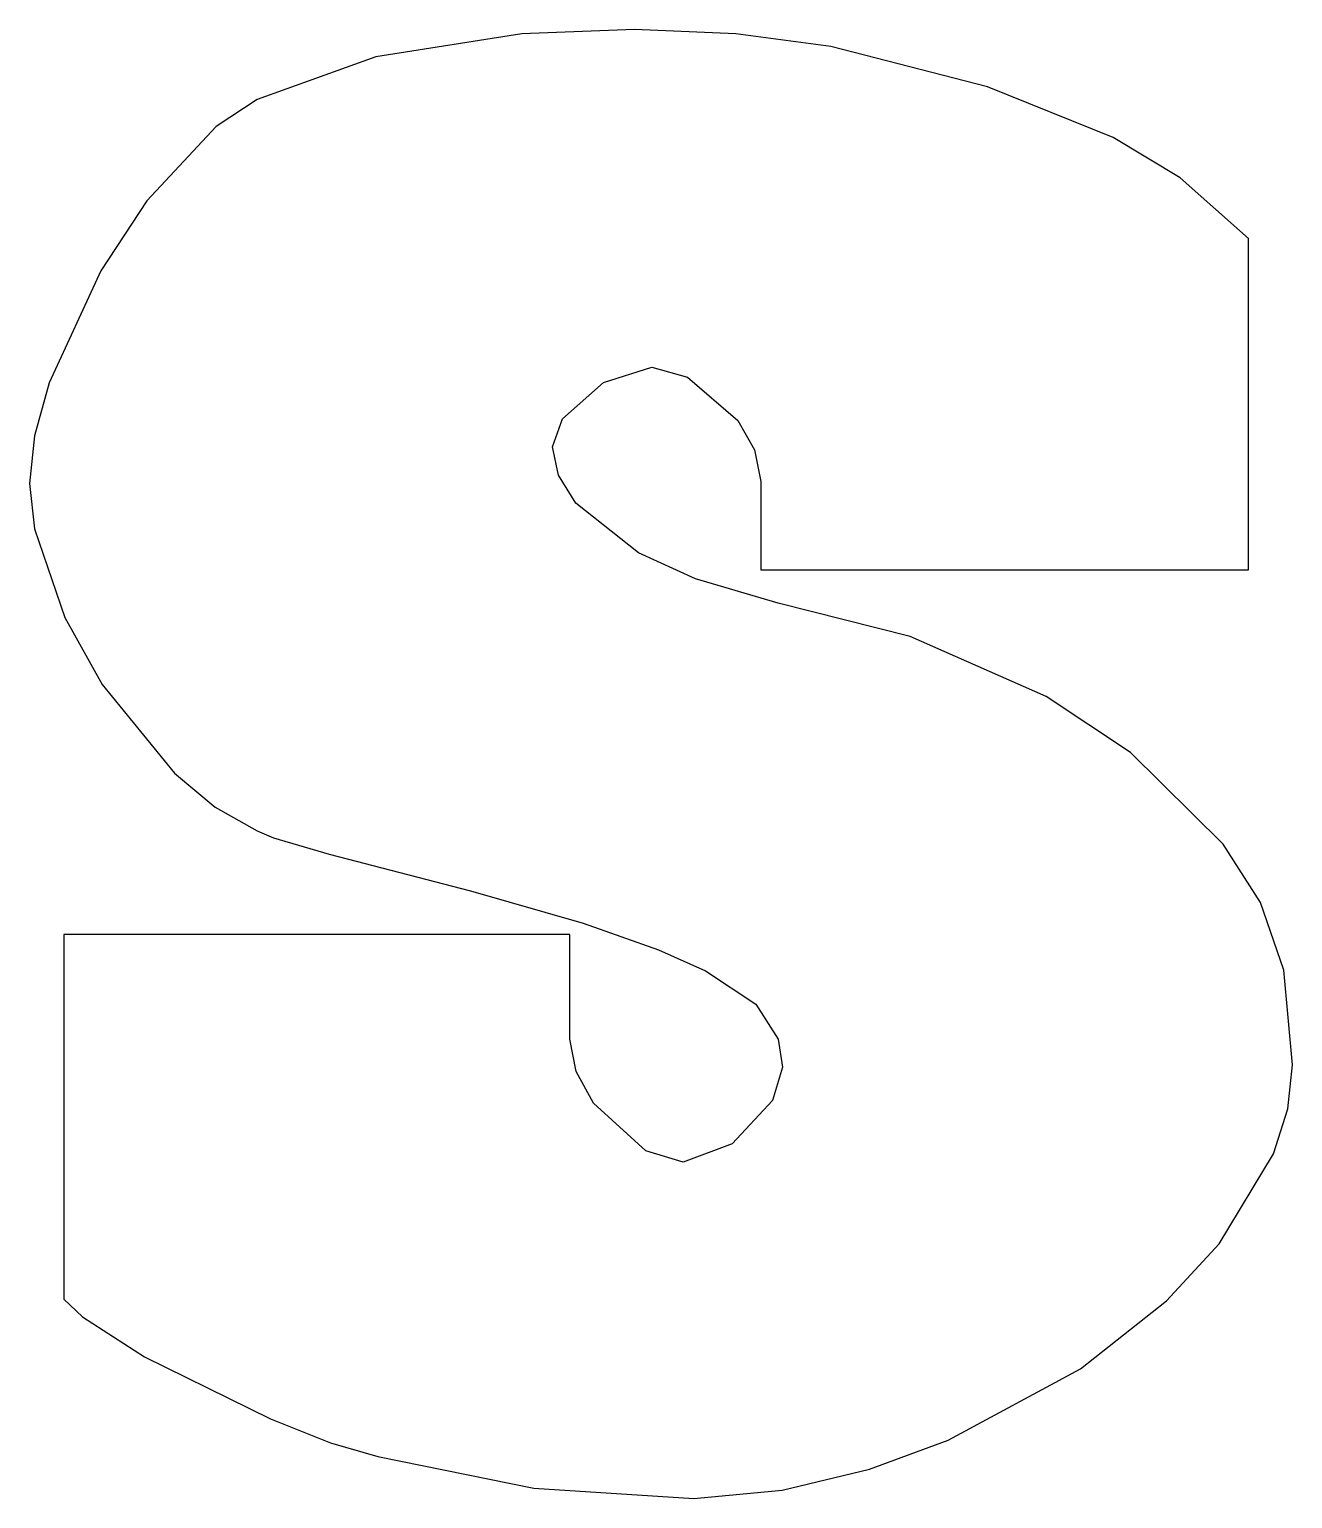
# Model space of a CAD drawing. Extents: x -0.018 to 0.648, y -0.007 to 0.768.
import ezdxf

# ---------------------------------------------------------------- set-up
doc = ezdxf.new("R2010")
doc.units = 0
doc.header["$MEASUREMENT"] = 0
doc.layers.get('0').update_dxf_attribs({"linetype": 'CONTINUOUS'})

msp = doc.modelspace()

# ---------------------------------------------------------------- linework, layer by layer
at = {"color": 0, "linetype": 'Continuous'}
for p, q in [((0.30108, 0.7681), (0.24167, 0.76579)), ((0.35458, 0.76582), (0.30108, 0.7681)), ((0.24167, 0.76579), (0.16457, 0.75365)), ((0.40467, 0.75899), (0.35458, 0.76582)), ((0.16457, 0.75365), (0.10188, 0.73111)), ((0.48721, 0.73786), (0.40467, 0.75899)), ((0.55363, 0.71097), (0.48721, 0.73786)), ((0.10188, 0.73111), (0.08038, 0.7168)), ((0.08038, 0.7168), (0.04378, 0.67766)), ((0.58896, 0.68984), (0.55363, 0.71097)), ((0.62493, 0.65769), (0.58896, 0.68984)), ((0.04378, 0.67766), (0.01942, 0.64076)), ((0.62493, 0.48295), (0.62493, 0.65769)), ((0.01942, 0.64076), (-0.00777, 0.58163)), ((0.28462, 0.58173), (0.31018, 0.58995)), ((0.31018, 0.58995), (0.32901, 0.58469)), ((-0.00777, 0.58163), (-0.01547, 0.55357)), ((0.26312, 0.56258), (0.28462, 0.58173)), ((0.32901, 0.58469), (0.35563, 0.56172)), ((0.25783, 0.54784), (0.26312, 0.56258)), ((0.35563, 0.56172), (0.36437, 0.54618)), ((-0.01547, 0.55357), (-0.01821, 0.52849)), ((0.26099, 0.53288), (0.25783, 0.54784)), ((0.36437, 0.54618), (0.36767, 0.52963)), ((-0.01821, 0.52849), (-0.01553, 0.50451)), ((0.27011, 0.51809), (0.26099, 0.53288)), ((0.36767, 0.52963), (0.36767, 0.48295)), ((0.30324, 0.49186), (0.27011, 0.51809)), ((-0.01553, 0.50451), (0.00057, 0.45783)), ((0.33316, 0.47824), (0.30324, 0.49186)), ((0.36767, 0.48295), (0.62493, 0.48295)), ((0.37678, 0.46531), (0.33316, 0.47824)), ((0.44654, 0.44771), (0.37678, 0.46531)), ((0.00057, 0.45783), (0.02027, 0.4224)), ((0.51825, 0.41616), (0.44654, 0.44771)), ((0.02027, 0.4224), (0.05832, 0.37562)), ((0.5627, 0.3866), (0.51825, 0.41616)), ((0.61156, 0.33818), (0.5627, 0.3866)), ((0.05832, 0.37562), (0.07974, 0.35775)), ((0.07974, 0.35775), (0.10188, 0.34522)), ((0.10188, 0.34522), (0.11065, 0.34148)), ((0.11065, 0.34148), (0.14003, 0.33287)), ((0.63124, 0.3075), (0.61156, 0.33818)), ((0.14003, 0.33287), (0.21443, 0.31366)), ((0.21443, 0.31366), (0.27393, 0.29652)), ((0.64371, 0.2718), (0.63124, 0.3075)), ((0.27393, 0.29652), (0.31366, 0.28247)), ((0, 0.29058), (0, 0.09821)), ((0.26693, 0.29058), (0, 0.29058)), ((0.26693, 0.23537), (0.26693, 0.29058)), ((0.31366, 0.28247), (0.33845, 0.27134)), ((0.33845, 0.27134), (0.36502, 0.25383)), ((0.64826, 0.22172), (0.64371, 0.2718)), ((0.36502, 0.25383), (0.37678, 0.23537)), ((0.27035, 0.21819), (0.26693, 0.23537)), ((0.37678, 0.23537), (0.37906, 0.22058)), ((0.27939, 0.20159), (0.27035, 0.21819)), ((0.37906, 0.22058), (0.37383, 0.20291)), ((0.64567, 0.19862), (0.64826, 0.22172)), ((0.30703, 0.17639), (0.27939, 0.20159)), ((0.37383, 0.20291), (0.35251, 0.18019)), ((0.63809, 0.1748), (0.64567, 0.19862)), ((0.35251, 0.18019), (0.32669, 0.17049)), ((0.32669, 0.17049), (0.30703, 0.17639)), ((0.60945, 0.12726), (0.63809, 0.1748)), ((0.58173, 0.09726), (0.60945, 0.12726)), ((0, 0.09821), (0.00985, 0.08876)), ((0.53643, 0.06136), (0.58173, 0.09726)), ((0.00985, 0.08876), (0.04255, 0.06775)), ((0.04255, 0.06775), (0.10895, 0.03493)), ((0.46658, 0.0237), (0.53643, 0.06136)), ((0.10895, 0.03493), (0.14065, 0.02237)), ((0.42498, 0.00851), (0.46658, 0.0237)), ((0.14065, 0.02237), (0.16562, 0.01511)), ((0.16562, 0.01511), (0.24801, -0.00153)), ((0.37899, -0.00266), (0.42498, 0.00851)), ((0.24801, -0.00153), (0.33238, -0.00708)), ((0.33238, -0.00708), (0.37899, -0.00266))]:
    msp.add_line(p, q, dxfattribs=at)

doc.saveas('drawing.dxf')
